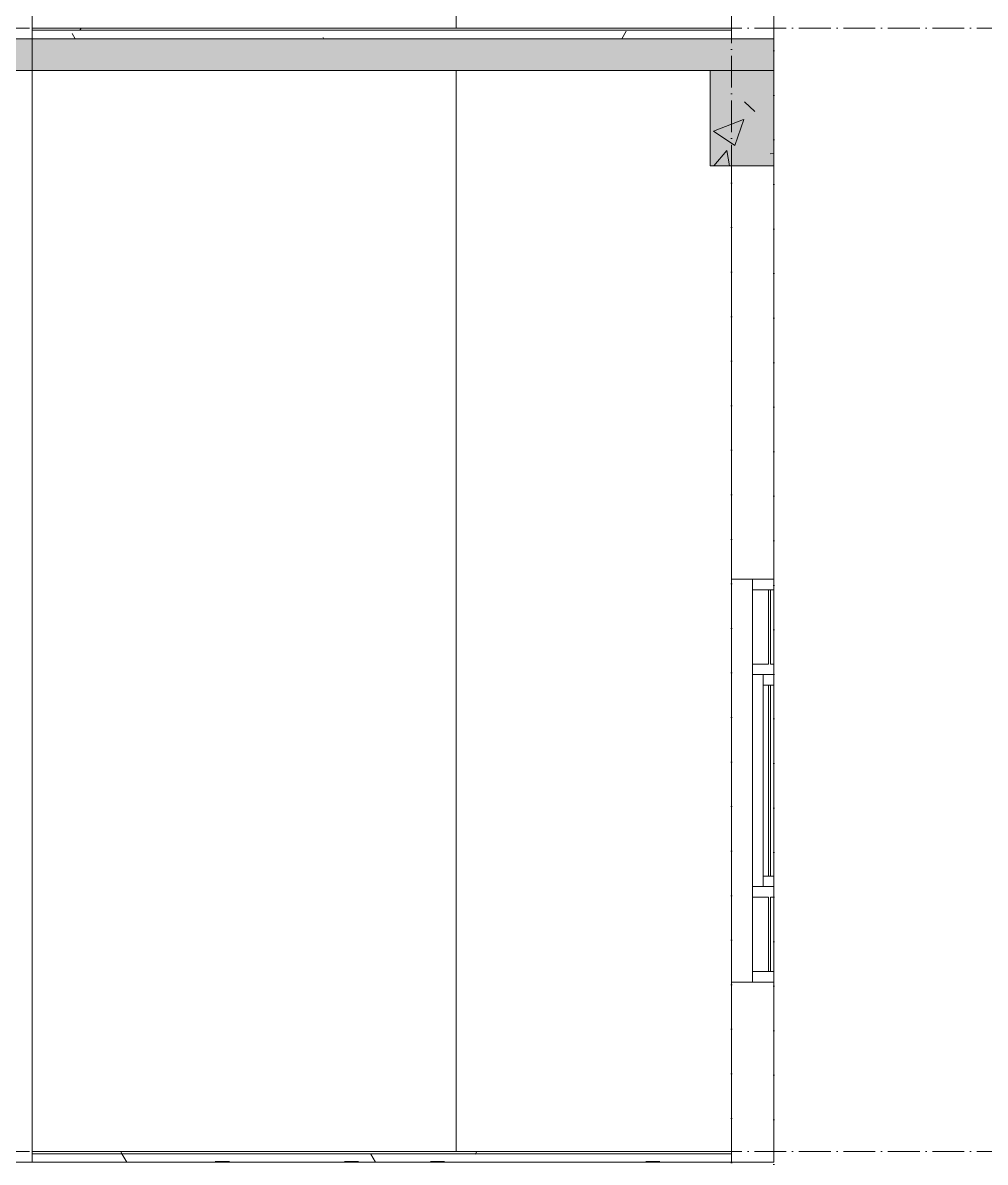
# Model space of a CAD drawing. Header units: millimetres. Extents: x -7075 to 54747, y -13937 to 93540.
# Drawn here: x 39055 to 43598, y 81250 to 86625 of the extents above; entities that cross this region are included whole.
import ezdxf

# ---------------------------------------------------------------- set-up
doc = ezdxf.new("R2010")
doc.units = ezdxf.units.MM
doc.linetypes.add('Grid Line', pattern=[4.2, 3, -0.6, 0, -0.6])
for name, color, linetype, lineweight in [('A-FLOR-MCUT', 3, 'Continuous', 9), ('CUA', 31, 'Continuous', 9), ('NET CAT', 3, 'Continuous', 5), ('NET CATConcrete', 3, 'Continuous', 5), ('NET-CAT', 3, 'Continuous', 15), ('NET-THAY', 2, 'Continuous', 9), ('TRUC', 225, 'Continuous', 5)]:
    doc.layers.add(name, color=color, linetype=linetype, lineweight=lineweight)
pattern_1 = [(0, (19236.3, 39800), (812.8, 203.2), [67.056, -542.544, 67.056, -542.544, -3251.2]), (0, (19236.3, 39800), (812.8, 203.2), [-1219.2, 67.056, -1152.144, 67.056, -542.544, -1422.4]), (0, (19236.3, 39800), (812.8, 203.2), [-3048, 67.056, -339.344, 67.056, -948.944]), (120, (19541.1, 39901.6), (-582.3764, 602.30545), [67.056, -542.544, 67.056, -3793.744]), (120, (19541.1, 39901.6), (-582.3764, 602.30545), [-676.656, -542.544, 67.056, -1152.144, -2032]), (120, (19541.1, 39901.6), (-582.3764, 602.30545), [-2438.4, 67.056, -542.544, 67.056, -1355.344]), (120, (19541.1, 39901.6), (-582.3764, 602.30545), [-3115.056, -339.344, 67.056, -948.944]), (240, (19642.7, 40308), (-230.4236, -805.50545), [67.056, -542.544, 67.056, -3793.744]), (240, (19642.7, 40308), (-230.4236, -805.50545), [-676.656, -542.544, 67.056, -1152.144, -2032]), (240, (19642.7, 40308), (-230.4236, -805.50545), [-2438.4, 67.056, -542.544, 67.056, -1355.344]), (240, (19642.7, 40308), (-230.4236, -805.50545), [-3115.056, -339.344, 67.056, -948.944])]

# ---------------------------------------------------------------- blocks, each defined once
blk = doc.blocks.new('M_Concrete-Rectangular-Column - C10-1500 x 300mm-V85-A-A')
at = {"layer": 'NET CAT', "color": 4}
for p, q in [((41099.9, 91700), (41099.9, 86600)), ((41099.9, 86400), (41099.9, 81300))]:
    blk.add_line(p, q, dxfattribs=at)
blk = doc.blocks.new('ALC1807-ASCENT PLAZA-KET CAU 180524_rvt-1-A-A')
at = {"color": 4, "lineweight": 5}
blk.add_blockref('M_Concrete-Rectangular-Column - C10-1500 x 300mm-V85-A-A', (0, 0), dxfattribs=at)
blk = doc.blocks.new('X-PHONG NGU 2 - X-PHONG NGU 2_Recovery_-1759961-A-A')
at = {"layer": 'CUA'}
for p, q in [((42599.9, 84000), (42499.9, 84000)), ((42499.9, 84000), (42499.9, 83950)), ((42599.9, 83950), (42599.9, 84000)), ((42499.9, 83950), (42499.9, 83600)), ((42499.9, 83950), (42599.9, 83950)), ((42584.9, 83950), (42574.9, 83950)), ((42574.9, 83950), (42574.9, 83600)), ((42584.9, 83600), (42584.9, 83950)), ((42599.9, 83950), (42599.9, 83600)), ((42574.9, 83600), (42499.9, 83600)), ((42499.9, 83600), (42499.9, 83550)), ((42599.9, 83600), (42584.9, 83600)), ((42599.9, 83550), (42599.9, 83600)), ((42499.9, 83550), (42599.9, 83550)), ((42499.9, 83550), (42499.9, 82550)), ((42599.9, 83550), (42549.9, 83550)), ((42549.9, 83550), (42549.9, 83500)), ((42599.9, 83500), (42599.9, 83550)), ((42549.9, 83500), (42599.9, 83500)), ((42549.9, 83500), (42549.9, 82600)), ((42584.9, 83500), (42574.9, 83500)), ((42574.9, 83500), (42574.9, 82600)), ((42584.9, 82600), (42584.9, 83500)), ((42599.9, 83500), (42599.9, 82600)), ((42599.9, 82600), (42549.9, 82600)), ((42549.9, 82600), (42549.9, 82550)), ((42574.9, 82600), (42584.9, 82600)), ((42599.9, 82550), (42599.9, 82600)), ((42599.9, 82550), (42499.9, 82550)), ((42499.9, 82550), (42499.9, 82500)), ((42549.9, 82550), (42599.9, 82550)), ((42599.9, 82500), (42599.9, 82550)), ((42499.9, 82500), (42574.9, 82500)), ((42499.9, 82500), (42499.9, 82150)), ((42574.9, 82500), (42574.9, 82150)), ((42584.9, 82150), (42584.9, 82500)), ((42584.9, 82500), (42599.9, 82500)), ((42599.9, 82500), (42599.9, 82150)), ((42599.9, 82150), (42499.9, 82150)), ((42499.9, 82150), (42499.9, 82100)), ((42574.9, 82150), (42584.9, 82150)), ((42599.9, 82100), (42599.9, 82150)), ((42499.9, 82100), (42599.9, 82100))]:
    blk.add_line(p, q, dxfattribs=at)

msp = doc.modelspace()

# ---------------------------------------------------------------- hatches: boundary and pattern name
at = {"layer": 'NET CAT'}
h = msp.add_hatch(dxfattribs=at)
h.set_pattern_fill('FP_4', color=10, style=0, pattern_type=2)
h.set_pattern_definition(pattern_1)
h.paths.add_polyline_path([(39099.9, 86590), (42399.9, 86590), (42399.9, 86600), (39099.9, 86600)], flags=0)
at = {"layer": 'NET CAT', "lineweight": 9}
h = msp.add_hatch(color=7, dxfattribs=at)
h.paths.add_polyline_path([(-0.1, 86400), (4399.9, 86400), (4399.9, 86550), (-0.1, 86550)], flags=0)
h.paths.add_polyline_path([(42599.9, 86400), (42599.9, 86550), (38999.9, 86550), (38999.9, 86400), (42299.9, 86400)], flags=0)
h.paths.add_polyline_path([(9649.9, 86400), (11599.9, 86400), (11599.9, 86550), (9649.9, 86550)], flags=0)
h.paths.add_polyline_path([(36906.2, 86400), (37399.9, 86400), (37399.9, 86550), (34649.9, 86550), (34649.9, 86400)], flags=0)
h.paths.add_polyline_path([(31299.9, 86400), (33004.9, 86400), (33004.9, 86550), (30999.9, 86550), (30999.9, 86400)], flags=0)
at = {"layer": 'NET CAT'}
h = msp.add_hatch(dxfattribs=at)
h.set_pattern_fill('FP_4', color=10, style=0, pattern_type=2)
h.set_pattern_definition(pattern_1)
h.paths.add_polyline_path([(40110.6, 86550), (42399.9, 86550), (42399.9, 86590), (39099.9, 86590), (39099.9, 86550)], flags=0)
h = msp.add_hatch(dxfattribs=at)
h.set_pattern_fill('FP_4', color=10, style=0, pattern_type=2)
h.set_pattern_definition(pattern_1)
h.paths.add_polyline_path([(39099.9, 81290), (42399.9, 81290), (42399.9, 81300), (39099.9, 81300)], flags=0)
h = msp.add_hatch(dxfattribs=at)
h.set_pattern_fill('FP_4', color=10, style=0, pattern_type=2)
h.set_pattern_definition(pattern_1)
h.paths.add_polyline_path([(40110.6, 81250), (42399.9, 81250), (42399.9, 81290), (39099.9, 81290), (39099.9, 81250), (39309.5, 81250)], flags=0)
at = {"layer": 'NET CATConcrete'}
h = msp.add_hatch(dxfattribs=at)
h.set_pattern_fill('FP_1', color=256, style=0, pattern_type=2)
h.set_pattern_definition([(50, (19236.3, 39800), (1457.472, -127.512), [152.4, -1676.4]), (355, (19236.3, 39800), (-281.942, 1528.454), [121.92, -1341.12]), (100.451, (19357.8, 39789.4), (1175.54, 1400.933), [129.52, -1424.72]), (46.184, (19236.3, 40206.4), (2168.63, -336.34), [228.6, -2514.6]), (96.636, (19417, 40178.4), (1899.22, 1979.42), [194.28, -2137.08]), (351.184, (19236.3, 40206.4), (1899.24, 1979.4), [182.88, -2011.68]), (21, (19439.5, 40104.8), (1212.915, -818.121), [152.4, -1676.4]), (326, (19439.5, 40104.8), (494.417, 1473.504), [121.92, -1341.12]), (71.451, (19540.6, 40036.6), (1707.337, 655.37), [129.52, -1424.72]), (37.5, (19236.3, 39800), (24.7094, 676.44), [67.056, -1257.808, 67.056, -1294.384, -1346.2]), (37.5, (19236.3, 39800), (24.7094, 676.44), [-2686.304, 67.056, -1279.144]), (7.5, (19236.3, 39800), (534.558, 801.444), [67.056, -709.168, 67.056, -1227.328, -513.08]), (7.5, (19236.3, 39800), (534.558, 801.444), [-2070.608, 67.056, -446.024]), (327.5, (18783.16, 39800), (1084.7275, -45.831), [67.056, -440.944, 67.056, -1517.904, -2103.12]), (327.5, (18783.16, 39800), (1084.7275, -45.831), [-2092.96, 67.056, -2036.064]), (317.5, (18580, 39800), (1185.035, 203.414), [67.056, -593.344, 67.056, -985.52, -1493.52]), (317.5, (18580, 39800), (1185.035, 203.414), [-1712.976, 67.056, -1426.464])])
h.paths.add_polyline_path([(42299.9, 85950), (42599.9, 85950), (42599.9, 86400), (42299.9, 86400)], flags=0)
msp.add_hatch(color=256, dxfattribs=at).paths.add_polyline_path([(42599.9, 85950), (42599.9, 86400), (42299.9, 86400), (42299.9, 85950)], flags=0)

# ---------------------------------------------------------------- linework, layer by layer
at = {"layer": 'A-FLOR-MCUT'}
for p, q in [((42399.9, 86590), (39099.9, 86590)), ((42399.9, 81290), (39099.9, 81290))]:
    msp.add_line(p, q, dxfattribs=at)
at = {"layer": 'NET CAT', "lineweight": 13}
for p, q in [((42299.9, 86400), (42299.9, 85950)), ((42599.9, 85950), (42599.9, 86400)), ((42299.9, 85950), (42599.9, 85950))]:
    msp.add_line(p, q, dxfattribs=at)
at = {"layer": 'NET CATConcrete'}
msp.add_line((42599.9, 86400), (42299.9, 86400), dxfattribs=at)
at = {"layer": 'NET-CAT'}
for p, q in [((39099.9, 91850), (39099.9, 86550)), ((42399.9, 87400), (42399.9, 86550)), ((42599.9, 86550), (42599.9, 87400)), ((42399.9, 86600), (39099.9, 86600)), ((42399.9, 86550), (42399.9, 86600)), ((42599.9, 86550), (38999.9, 86550)), ((38999.9, 86550), (42399.9, 86550)), ((39099.9, 81250), (39099.9, 86550)), ((42599.9, 86400), (42599.9, 86550)), ((38999.9, 86400), (42299.9, 86400)), ((42599.9, 85950), (42399.9, 85950)), ((42399.9, 85950), (42399.9, 84000)), ((42599.9, 84000), (42599.9, 85950)), ((42399.9, 84000), (42599.9, 84000)), ((42599.9, 82100), (42399.9, 82100)), ((42399.9, 82100), (42399.9, 81250)), ((42599.9, 81250), (42599.9, 82100)), ((42399.9, 81300), (39099.9, 81300)), ((39099.9, 81300), (39099.9, 81250)), ((42399.9, 81250), (42399.9, 81300)), ((38999.9, 81250), (42599.9, 81250))]:
    msp.add_line(p, q, dxfattribs=at)
at = {"layer": 'NET-THAY'}
for p, q in [((42299.9, 86400), (42599.9, 86400)), ((42399.9, 82100), (42399.9, 84000))]:
    msp.add_line(p, q, dxfattribs=at)
at = {"layer": 'TRUC', "linetype": 'Grid Line', "ltscale": 50}
for p, q in [((42399.9, -10536.9), (42399.9, 93540.4)), ((42599.9, -10333.7), (42599.9, 93540.4)), ((-7075.1, 86600), (51521, 86600)), ((-7075.1, 81300), (51521, 81300))]:
    msp.add_line(p, q, dxfattribs=at)

# ---------------------------------------------------------------- block references
at = {"lineweight": 5}
msp.add_blockref('ALC1807-ASCENT PLAZA-KET CAU 180524_rvt-1-A-A', (0, 0), dxfattribs=at)
at = {"layer": 'CUA'}
msp.add_blockref('X-PHONG NGU 2 - X-PHONG NGU 2_Recovery_-1759961-A-A', (0, 0), dxfattribs=at)

doc.saveas('drawing.dxf')
